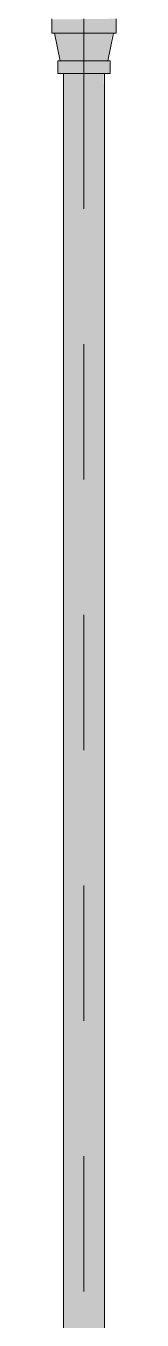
# Model space of a CAD drawing. Header units: millimetres. Extents: x -4000 to 187956, y -58990 to 162485.
# Drawn here: x 59212 to 59288, y 132674 to 134193 of the extents above; entities that cross this region are included whole.
import ezdxf

# ---------------------------------------------------------------- set-up
doc = ezdxf.new("R2010")
doc.units = ezdxf.units.MM
doc.linetypes.add('Dash 1_16_', pattern=[317.5, 158.75, -158.75])
doc.layers.add('P-PIPE', color=3, linetype='Continuous', lineweight=9)
doc.layers.add('P-PIPE-CNTR', color=3, linetype='Continuous', lineweight=9)

msp = doc.modelspace()

# ---------------------------------------------------------------- hatches: boundary and pattern name
at = {"layer": 'P-PIPE', "lineweight": 5, "transparency": 33554534}
for points in [[(59250, 134184.3), (59287.7, 134184.3), (59287.7, 134201.1), (59212.4, 134200.2), (59212.4, 134184.3), (59240.3, 134184.3)], [(59225.7, 134151.7), (59278.1, 134151.7), (59283.4, 134184.3), (59215.5, 134184.3), (59222.9, 134151.7)], [(59219.2, 134136.8), (59280.8, 134136.8), (59279.8, 134151.7), (59219.2, 134151.7)], [(59225.9, 131496.4), (59250, 131496.4), (59250, 134136.8), (59225.9, 134136.8), (59225.9, 131572.1)], [(59250, 131496.4), (59274.1, 131496.4), (59273.3, 134136.8), (59250, 134136.8), (59250, 131499.1)]]:
    msp.add_hatch(color=1, dxfattribs=at).paths.add_polyline_path(points)

# ---------------------------------------------------------------- linework, layer by layer
at = {"layer": 'P-PIPE', "color": 20, "lineweight": 13}
for p, q in [((59212.4, 134201.1), (59212.4, 134184.3)), ((59287.7, 134184.3), (59287.7, 134201.1)), ((59212.4, 134184.3), (59215.2, 134184.3)), ((59212.4, 134184.3), (59287.7, 134184.3)), ((59215.2, 134184.3), (59216.4, 134184.3)), ((59215.5, 134184.3), (59221.9, 134151.7)), ((59217.4, 134184.3), (59240.3, 134184.3)), ((59241, 134184.3), (59259, 134184.3)), ((59259.7, 134184.3), (59282.6, 134184.3)), ((59278.1, 134151.7), (59284.5, 134184.3)), ((59283.6, 134184.3), (59284.8, 134184.3)), ((59284.8, 134184.3), (59287.7, 134184.3)), ((59219.2, 134151.7), (59219.2, 134136.8)), ((59280.8, 134151.7), (59219.2, 134151.7)), ((59221.7, 134151.7), (59219.2, 134151.7)), ((59242, 134151.7), (59223.3, 134151.7)), ((59257.3, 134151.7), (59242.7, 134151.7)), ((59276.7, 134151.7), (59258, 134151.7)), ((59280.8, 134151.7), (59278.3, 134151.7)), ((59280.8, 134136.8), (59280.8, 134151.7)), ((59219.2, 134136.8), (59225.7, 134136.8)), ((59219.2, 134136.8), (59280.8, 134136.8)), ((59225.9, 134136.8), (59225.9, 131496.4)), ((59228, 134136.8), (59225.9, 134136.8)), ((59226.5, 134136.8), (59228.2, 134136.8)), ((59229, 134136.8), (59271, 134136.8)), ((59270.9, 134136.8), (59229.1, 134136.8)), ((59271.8, 134136.8), (59273.5, 134136.8)), ((59274.1, 134136.8), (59272, 134136.8)), ((59274.1, 131496.4), (59274.1, 134136.8)), ((59274.3, 134136.8), (59280.8, 134136.8))]:
    msp.add_line(p, q, dxfattribs=at)
at = {"layer": 'P-PIPE-CNTR', "color": 20, "lineweight": 13}
msp.add_line((59250, 134201.1), (59250, 134136.8), dxfattribs=at)
at = {"layer": 'P-PIPE-CNTR', "color": 1, "linetype": 'Dash 1_16_'}
msp.add_line((59250, 134136.8), (59250, 131496.4), dxfattribs=at)
msp.add_line((59250, 134136.8), (59250, 131496.4), dxfattribs=at)

doc.saveas('drawing.dxf')
